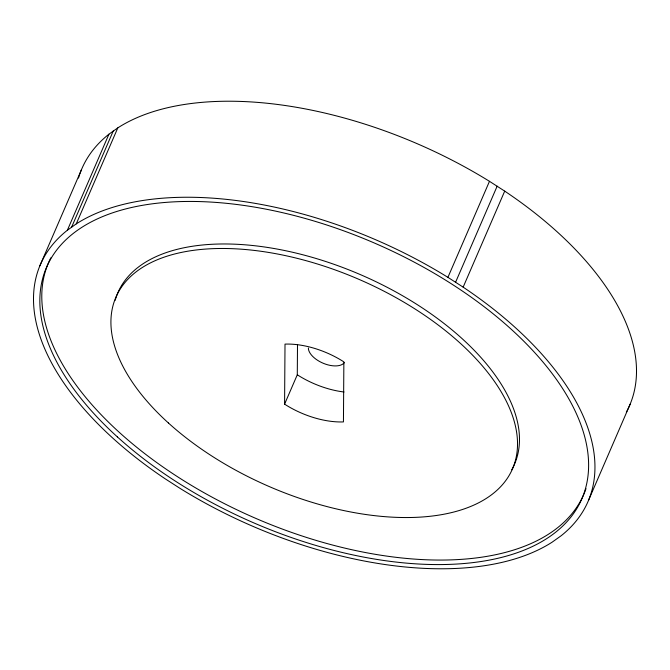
<?xml version="1.0" encoding="UTF-8"?>
<svg xmlns="http://www.w3.org/2000/svg" width="670" height="670" viewBox="0 0 670 670"><rect width="100%" height="100%" fill="white"/><g stroke="black" fill="none" stroke-linecap="round" stroke-linejoin="round"><path stroke-width="1" d="M284.583 404.152L285.01 344.112A62.561 32.688 23.4 0 1 343.869 361.875L343.442 421.916A62.561 32.688 23.4 0 1 284.583 404.152L297.287 374.781L297.505 344.757M39.873 265.772L81.43 169.753M67.377 230.229L76.254 223.889A298.359 155.892 23.4 0 1 447.92 277.347L463.154 287.145A298.359 155.892 23.4 0 1 561.075 535.799L552.189 542.131A298.359 155.892 23.4 0 1 180.523 488.681L165.289 478.874A298.359 155.892 23.4 0 1 67.377 230.229L108.925 134.201L117.811 127.87A298.359 155.892 23.4 0 1 489.477 181.319L504.711 191.126A298.359 155.892 23.4 0 1 626.324 412.184M71.698 226.979L113.247 130.96M76.254 223.889L117.811 127.87M447.92 277.347L489.477 181.319M455.608 282.196L497.157 186.176M463.154 287.145L504.711 191.126M588.57 500.247L630.127 404.228M78.507 178.086A298.359 155.892 23.4 0 1 79.378 175.264M79.697 174.334A298.359 155.892 23.4 0 1 108.925 134.201M344.037 392A62.561 32.688 23.4 0 1 297.287 374.781M344.355 362.637A19.732 10.31 23.4 0 1 323.635 363.433A19.732 10.31 23.4 0 1 308.368 348.04M583.964 493.966A291.618 152.366 23.4 0 1 251.284 516.411A291.618 152.366 23.4 0 1 50.845 257.816M586.024 488.606A291.618 152.366 23.4 0 1 584.332 493.087M115.181 300.311A216.067 112.895 23.4 0 1 359.279 274.139A216.067 112.895 23.4 0 1 511.763 469.779M117.376 436.907A291.618 152.366 23.4 0 0 578.193 506.219A291.618 152.366 23.4 0 0 247.104 205.908A291.618 152.366 23.4 0 0 117.376 436.907M168.371 422.946A216.067 112.895 23.4 0 0 509.803 474.301A216.067 112.895 23.4 0 0 264.491 251.786A216.067 112.895 23.4 0 0 168.371 422.946"/></g></svg>
